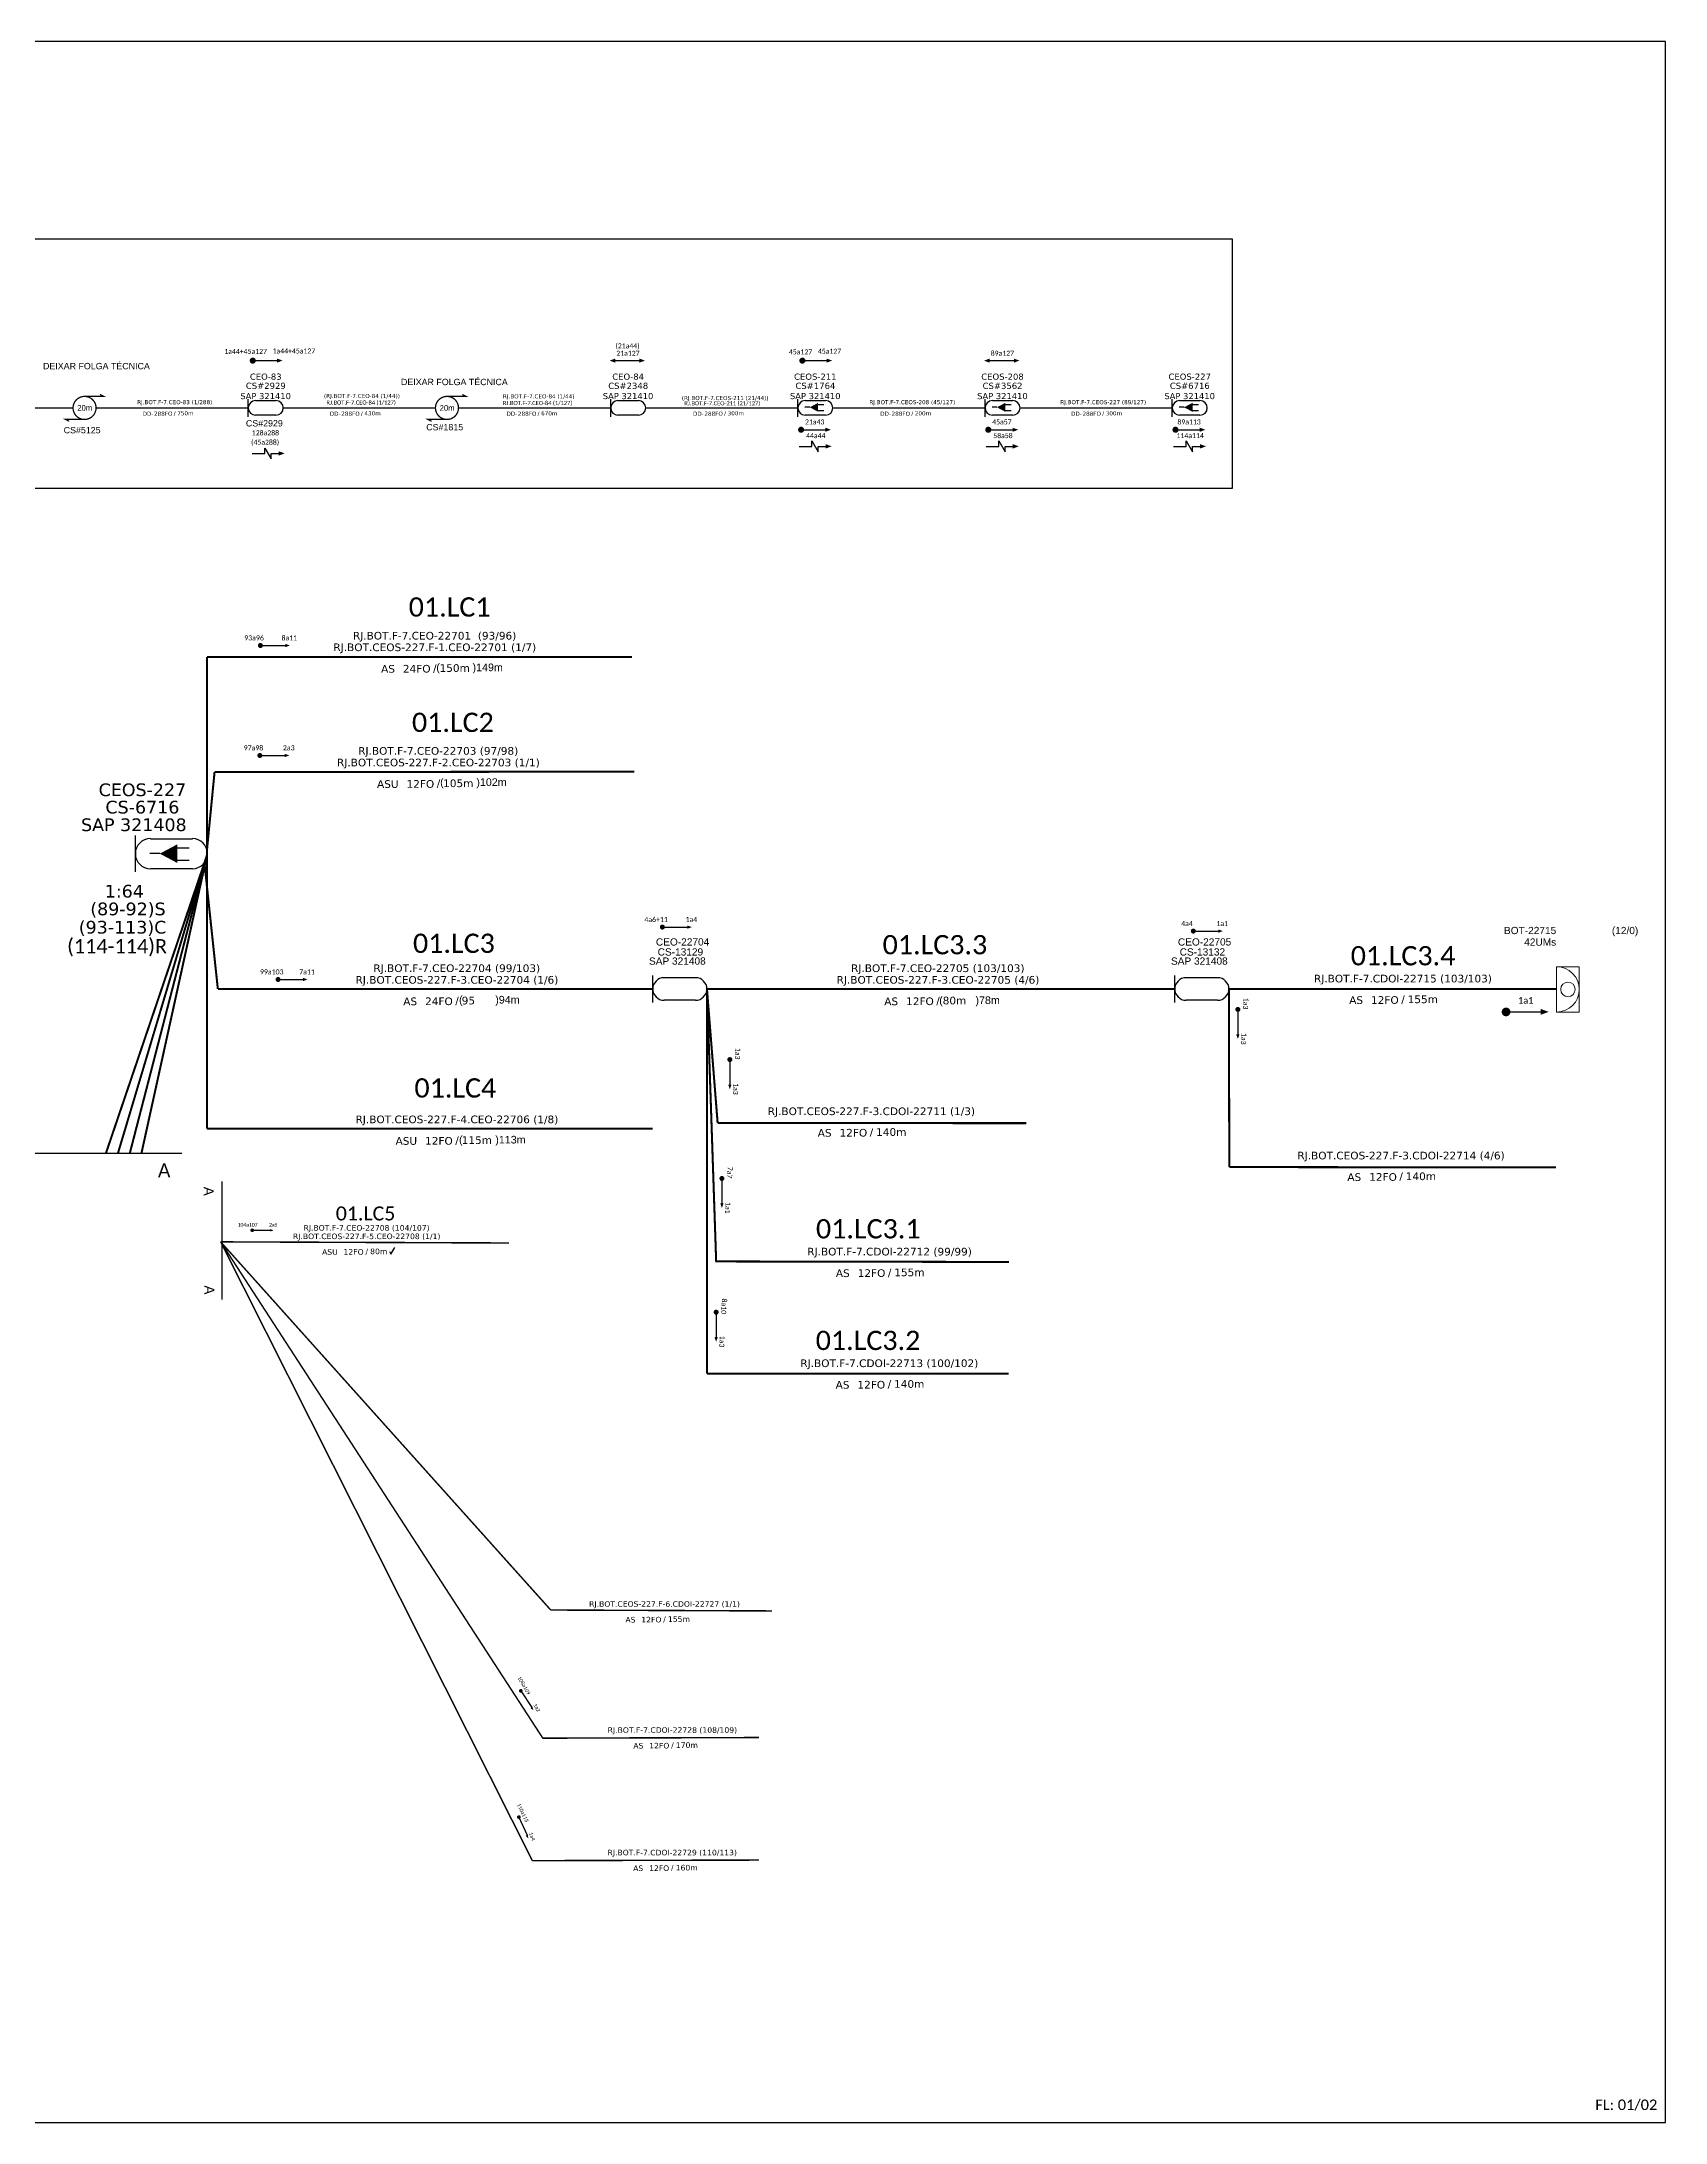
# Model space of a CAD drawing. Header units: inches. Extents: x -143605 to -141670, y 187277 to 187871.
# Drawn here: x -143230 to -142766, y 187277 to 187871 of the extents above; entities that cross this region are included whole.
import ezdxf
from ezdxf.enums import TextEntityAlignment as Align

# ---------------------------------------------------------------- set-up
doc = ezdxf.new("R2010")
doc.units = ezdxf.units.IN
doc.header["$MEASUREMENT"] = 0
for name, color, linetype, lineweight in [("20.0-LEGENDA DOS CDO'S", 1, 'Continuous', 0), ('20.1-CDO_INTERIOR', 1, 'Continuous', 0), ('40.1-ETIQUETAS', 1, 'Continuous', 20)]:
    doc.layers.add(name, color=color, linetype=linetype, lineweight=lineweight)
for name, color, linetype in [('20.4-CEOS', 1, 'Continuous'), ('20.5-CABO AÉREO', 1, 'Continuous'), ('CAP a instalar', 1, 'Continuous'), ('CEO', 1, 'Continuous'), ('SETA', 7, 'Continuous')]:
    doc.layers.add(name, color=color, linetype=linetype)
doc.styles.add('ARIAL', font='arial.ttf')
doc.styles.add('siredit', font='verdana.ttf')
doc.styles.add('WMF-Calibri0', font='calibri.ttf')
doc.linetypes.add('FENCELINE1', pattern='A,0.25,-0.1,[133,ltypeshp.shx,S=0.1,R=0,X=-0.1,Y=0],-0.1,1', length=1.45)

msp = doc.modelspace()

# ---------------------------------------------------------------- linework, layer by layer
at = {"color": 5}
for p, q in [((-143236.42, 187553.67), (-143190.11, 187553.67)), ((-143178.61, 187545.6), (-143178.61, 187511.92))]:
    msp.add_line(p, q, dxfattribs=at)
msp.add_lwpolyline([(-143604.88, 187276.97), (-142766.31, 187276.97), (-142766.31, 187870.97), (-143604.88, 187870.97), (-143604.88, 187276.97)])
msp.add_lwpolyline([(-143426.51, 187814.64), (-142890.03, 187814.64), (-142890.03, 187743.42), (-143426.51, 187743.42)], close=True)
at = {"color": 0}
for points, const_width in [([(-143170.25, 187779.9, 1), (-143169.38, 187779.9, 1)], 0.869), ([(-143013.26, 187779.89, 1), (-143012.39, 187779.9, 1)], 0.869), ([(-143217.86, 187769.68, 1.000012), (-143217.86, 187763.11, 0.999978)], 0.365), ([(-143114.34, 187769.68, 1.000012), (-143114.34, 187763.11, 0.999978)], 0.365), ([(-143013.62, 187760.16, 1), (-143012.75, 187760.16, 1)], 0.869), ([(-142960.15, 187760.16, 1), (-142959.28, 187760.16, 1)], 0.869), ([(-142906.68, 187760.16, 1), (-142905.81, 187760.16, 1)], 0.869)]:
    msp.add_lwpolyline(points, format="xyb", close=True, dxfattribs=dict(at, const_width=const_width))
for points in [[(-143169.81, 187779.9), (-143162.88, 187779.9)], [(-143066.3, 187779.9), (-143059.36, 187779.9)], [(-143012.83, 187779.9), (-143005.89, 187779.9)], [(-142959.36, 187779.9), (-142952.42, 187779.9)], [(-143013.19, 187760.16), (-143006.25, 187760.16)], [(-142959.72, 187760.16), (-142952.78, 187760.16)], [(-142906.25, 187760.16), (-142899.31, 187760.16)], [(-143166.4, 187753.4), (-143166.4, 187754.94), (-143164.57, 187751.87), (-143164.56, 187753.4)], [(-143010.17, 187755.42), (-143010.17, 187756.96), (-143008.33, 187753.88), (-143008.33, 187755.42)], [(-142956.7, 187755.42), (-142956.7, 187756.96), (-142954.86, 187753.88), (-142954.86, 187755.42)], [(-142903.23, 187755.42), (-142903.23, 187756.96), (-142901.39, 187753.88), (-142901.39, 187755.42)], [(-143130.78, 187525.57), (-143130.42, 187524.83), (-143129.22, 187526.7)]]:
    msp.add_lwpolyline(points, dxfattribs=at)
at = {"color": 0, "const_width": 0.342}
for points in [[(-143217.86, 187769.68), (-143212.38, 187769.68), (-143213.47, 187770.23)], [(-143114.34, 187769.68), (-143108.86, 187769.68), (-143109.96, 187770.23)], [(-143217.86, 187763.11), (-143223.33, 187763.11), (-143222.24, 187762.56)], [(-143114.34, 187763.11), (-143119.82, 187763.11), (-143118.72, 187762.56)]]:
    msp.add_lwpolyline(points, dxfattribs=at)
at = {"color": 7}
for points, const_width in [([(-143168, 187698.57, 1), (-143167.28, 187698.58, 1)], 0.715), ([(-143168.16, 187667.18, 1), (-143167.45, 187667.18, 1)], 0.715), ([(-143053.17, 187618.18, 1), (-143052.45, 187618.19, 1)], 0.715), ([(-142901.52, 187617.04, 1), (-142900.8, 187617.04, 1)], 0.715), ([(-143162.94, 187603.23, 1), (-143162.23, 187603.24, 1)], 0.715), ([(-142888.43, 187595.04, 1), (-142888.43, 187594.33, 1)], 0.715), ([(-143033.54, 187580.72, 1), (-143033.54, 187580, 1)], 0.715), ([(-143035.81, 187546.78, 1), (-143035.8, 187546.07, 1)], 0.715), ([(-143170.23, 187531.63, 1), (-143169.71, 187531.63, 1)], 0.52), ([(-143037.45, 187508.6, 1), (-143037.45, 187507.89, 1)], 0.715), ([(-143093.4, 187400.39, 1), (-143093.12, 187399.95, 1)], 0.52), ([(-143093.91, 187364.35, 1), (-143093.7, 187363.87, 1)], 0.52)]:
    msp.add_lwpolyline(points, format="xyb", close=True, dxfattribs=dict(at, const_width=const_width))
at = {"const_width": 1.25}
msp.add_lwpolyline([(-142812.45, 187593.97, 1), (-142811.2, 187593.97, 1)], format="xyb", close=True, dxfattribs=at)
msp.add_lwpolyline([(-142812.45, 187593.97, 1), (-142811.2, 187593.97, 1)], format="xyb", close=True, dxfattribs=at)
at = {"layer": '20.1-CDO_INTERIOR', "color": 1, "lineweight": 18}
msp.add_lwpolyline([(-142790.92, 187593.94), (-142790.92, 187606.86), (-142797.38, 187606.86), (-142797.38, 187593.94)], close=True, dxfattribs=at)
msp.add_circle((-142794.15, 187600.4), 2.07, dxfattribs=at)
msp.add_arc((-142797.38, 187600.4), 6.46, 270, 90, dxfattribs=at)
at = {"layer": '20.4-CEOS', "color": 0}
for p, q in [((-143169.02, 187768.48), (-143163.18, 187768.48)), ((-143163.18, 187764.32), (-143169.02, 187764.32)), ((-143065.5, 187768.47), (-143059.66, 187768.47)), ((-143059.66, 187764.31), (-143065.5, 187764.31)), ((-143012.03, 187768.47), (-143006.19, 187768.47)), ((-143006.19, 187764.31), (-143012.03, 187764.31)), ((-142958.56, 187768.47), (-142952.72, 187768.47)), ((-142952.72, 187764.31), (-142958.56, 187764.31)), ((-142905.09, 187768.47), (-142899.25, 187768.47)), ((-142899.25, 187764.31), (-142905.09, 187764.31)), ((-143199.06, 187643.43), (-143187.04, 187643.43)), ((-143187.04, 187634.86), (-143199.06, 187634.86)), ((-143055.56, 187596.64), (-143055.56, 187604.41)), ((-143052.34, 187603.75), (-143043.31, 187603.75)), ((-143043.31, 187597.3), (-143052.34, 187597.3))]:
    msp.add_line(p, q, dxfattribs=at)
at = {"layer": '20.4-CEOS', "color": 5}
for p, q in [((-142906.46, 187596.64), (-142906.46, 187604.41)), ((-142903.24, 187603.75), (-142894.21, 187603.75)), ((-142894.21, 187597.3), (-142903.24, 187597.3))]:
    msp.add_line(p, q, dxfattribs=at)
at = {"layer": '20.4-CEOS', "color": 0}
for points in [[(-143171.1, 187763.89), (-143171.1, 187768.91)], [(-143067.58, 187763.88), (-143067.58, 187768.9)], [(-143014.11, 187763.88), (-143014.11, 187768.9)], [(-143010.73, 187766.57), (-143012.13, 187766.57)], [(-143008.43, 187767.39), (-143006.66, 187767.39)], [(-143008.43, 187765.66), (-143006.66, 187765.66)], [(-142960.64, 187763.88), (-142960.64, 187768.9)], [(-142957.26, 187766.57), (-142958.66, 187766.57)], [(-142954.96, 187767.39), (-142953.18, 187767.39)], [(-142954.96, 187765.66), (-142953.18, 187765.66)], [(-142907.17, 187763.88), (-142907.17, 187768.9)], [(-142903.79, 187766.57), (-142905.19, 187766.57)], [(-142901.49, 187767.39), (-142899.71, 187767.39)], [(-142901.49, 187765.66), (-142899.71, 187765.66)], [(-143203.34, 187633.98), (-143203.34, 187644.32)], [(-143196.37, 187639.15), (-143199.26, 187639.15)], [(-143191.62, 187640.85), (-143187.97, 187640.85)], [(-143191.62, 187637.28), (-143187.97, 187637.28)]]:
    msp.add_lwpolyline(points, dxfattribs=at)
for points in [[(-143010.73, 187766.57, 0, 2.57, 0), (-143008.32, 187766.57, 2.57, 2.57, 0)], [(-142957.26, 187766.57, 0, 2.57, 0), (-142954.85, 187766.57, 2.57, 2.57, 0)], [(-142903.79, 187766.57, 0, 2.57, 0), (-142901.38, 187766.57, 2.57, 2.57, 0)], [(-143196.37, 187639.15, 0, 5.29, 0), (-143191.4, 187639.15, 5.29, 5.29, 0)]]:
    msp.add_lwpolyline(points, format="xyseb", dxfattribs=at)
for centre, radius, start, end in [((-143169.02, 187766.4), 2.08, 90, 270), ((-143163.18, 187766.4), 2.08, 270, 90), ((-143065.5, 187766.39), 2.08, 90, 270), ((-143059.66, 187766.39), 2.08, 270, 90), ((-143012.03, 187766.39), 2.08, 90, 270), ((-143006.19, 187766.39), 2.08, 270, 90), ((-142958.56, 187766.39), 2.08, 90, 270), ((-142952.72, 187766.39), 2.08, 270, 90), ((-142905.09, 187766.39), 2.08, 90, 270), ((-142899.25, 187766.39), 2.08, 270, 90), ((-143199.06, 187639.15), 4.29, 90, 270), ((-143187.04, 187639.15), 4.29, 270, 90), ((-143052.34, 187600.52), 3.22, 90, 270), ((-143043.31, 187600.52), 3.22, 270, 90)]:
    msp.add_arc(centre, radius, start, end, dxfattribs=at)
at = {"layer": '20.4-CEOS', "color": 5}
for centre, start, end in [((-142903.24, 187600.52), 90, 270), ((-142894.21, 187600.52), 270, 90)]:
    msp.add_arc(centre, 3.22, start, end, dxfattribs=at)
at = {"layer": '20.5-CABO AÉREO', "color": 0, "ltscale": 8, "const_width": 0.348}
for points in [[(-143264.62, 187766.4), (-143221.14, 187766.4)], [(-143214.57, 187766.4), (-143171.1, 187766.4)], [(-143161.1, 187766.4), (-143117.63, 187766.4)], [(-143111.05, 187766.39), (-143067.58, 187766.39)], [(-143057.58, 187766.39), (-143014.11, 187766.39)], [(-143004.11, 187766.39), (-142960.64, 187766.39)], [(-142950.64, 187766.39), (-142907.17, 187766.39)]]:
    msp.add_lwpolyline(points, dxfattribs=at)
at = {"layer": 'CAP a instalar', "color": 0, "ltscale": 5.3}
for points, const_width in [([(-143182.89, 187695.25), (-143061.52, 187695.25)], 0.583), ([(-143182.89, 187695.25), (-143182.89, 187560.68)], 0.583), ([(-143182.89, 187640.25), (-143180.73, 187662.43)], 0.583), ([(-143180.73, 187662.43), (-143060.86, 187662.56)], 0.583), ([(-143182.89, 187638.7), (-143201.6, 187553.67)], 0.583), ([(-143183.62, 187636.56), (-143179.79, 187600.52)], 0.583), ([(-143179.79, 187600.52), (-143055.56, 187600.52)], 0.583), ([(-143040.08, 187600.52), (-142906.46, 187600.52)], 0.583), ([(-143182.89, 187560.68), (-143055.56, 187560.68)], 0.583), ([(-143178.98, 187528.33), (-143096.6, 187528.01)], 0.424)]:
    msp.add_lwpolyline(points, dxfattribs=dict(at, const_width=const_width))
at = {"layer": 'CAP a instalar', "ltscale": 5.3, "const_width": 0.583}
for points in [[(-143182.89, 187695.25), (-143182.89, 187638.7)], [(-143182.89, 187638.7), (-143182.89, 187638.7)]]:
    msp.add_lwpolyline(points, dxfattribs=at)
at = {"layer": 'CAP a instalar', "color": 8, "linetype": 'FENCELINE1', "ltscale": 5.3, "const_width": 0.583}
for points in [[(-143182.89, 187638.7), (-143211.74, 187553.67)], [(-142890.89, 187549.68), (-142890.98, 187600.52)], [(-142890.89, 187549.68), (-142797.55, 187549.58)]]:
    msp.add_lwpolyline(points, dxfattribs=at)
at = {"layer": 'CAP a instalar', "color": 8, "ltscale": 5.3}
for points, const_width in [([(-143182.89, 187638.7), (-143208.31, 187553.67)], 0.583), ([(-143037.45, 187522.74), (-143040.08, 187600.52)], 0.583), ([(-143040.08, 187600.52), (-143040.08, 187490.71)], 0.583), ([(-143037.03, 187562.25), (-143040.08, 187600.52)], 0.583), ([(-143037.03, 187562.25), (-142948.84, 187562.21)], 0.583), ([(-143086.97, 187386.65), (-143178.98, 187528.33)], 0.424), ([(-143178.98, 187528.33), (-143089.94, 187351.68)], 0.424), ([(-143178.98, 187528.33), (-143084.7, 187423.23)], 0.424), ([(-143037.66, 187522.74), (-142953.84, 187522.59)], 0.583), ([(-143040.08, 187490.71), (-142953.91, 187490.73)], 0.583), ([(-143084.7, 187423.23), (-143021.47, 187422.97)], 0.424), ([(-143086.97, 187386.65), (-143025.17, 187386.83)], 0.424), ([(-143089.94, 187351.68), (-143025.22, 187351.85)], 0.424)]:
    msp.add_lwpolyline(points, dxfattribs=dict(at, const_width=const_width))
at = {"layer": 'CAP a instalar', "color": 0, "linetype": 'FENCELINE1', "ltscale": 5.3, "const_width": 0.583}
msp.add_lwpolyline([(-143182.89, 187638.7), (-143204.93, 187553.67)], dxfattribs=at)
at = {"layer": 'CAP a instalar', "color": 1, "ltscale": 5.3, "const_width": 0.583}
msp.add_lwpolyline([(-142890.98, 187600.52), (-142797.38, 187600.55)], dxfattribs=at)
at = {"layer": 'SETA', "color": 0}
for points in [[(-143170.01, 187753.4), (-143166.4, 187753.4)], [(-143164.56, 187753.4), (-143161.79, 187753.4)], [(-143013.78, 187755.42), (-143010.17, 187755.42)], [(-143008.33, 187755.42), (-143005.55, 187755.42)], [(-142960.31, 187755.42), (-142956.7, 187755.42)], [(-142954.86, 187755.42), (-142952.08, 187755.42)], [(-142906.83, 187755.42), (-142903.23, 187755.42)], [(-142901.39, 187755.42), (-142898.61, 187755.42)]]:
    msp.add_lwpolyline(points, dxfattribs=at)
at = {"layer": 'SETA', "color": 7}
for points in [[(-143167.64, 187698.58), (-143159.84, 187698.58)], [(-143167.81, 187667.18), (-143160.01, 187667.18)], [(-143052.81, 187618.18), (-143045.01, 187618.18)], [(-142901.16, 187617.04), (-142893.36, 187617.04)], [(-143162.58, 187603.23), (-143154.78, 187603.23)], [(-142888.43, 187594.69), (-142888.44, 187586.88)], [(-143033.54, 187580.36), (-143033.55, 187572.56)], [(-143035.81, 187546.43), (-143035.82, 187538.63)], [(-143169.97, 187531.63), (-143164.3, 187531.63)], [(-143037.45, 187508.24), (-143037.46, 187500.44)], [(-143093.26, 187400.17), (-143090.14, 187395.43)], [(-143093.8, 187364.11), (-143091.48, 187358.93)]]:
    msp.add_lwpolyline(points, dxfattribs=at)
at = {"layer": 'SETA'}
msp.add_lwpolyline([(-142811.83, 187593.97), (-142801.08, 187593.97)], dxfattribs=at)
msp.add_lwpolyline([(-142811.83, 187593.97), (-142801.08, 187593.97)], dxfattribs=at)
at = {"layer": 'SETA', "color": 0}
for points in [[(-143162.88, 187780.48), (-143161.28, 187779.91), (-143162.87, 187779.32)], [(-143066.29, 187779.32), (-143067.89, 187779.89), (-143066.3, 187780.48)], [(-143059.36, 187780.48), (-143057.77, 187779.9), (-143059.36, 187779.32)], [(-143005.89, 187780.48), (-143004.3, 187779.9), (-143005.89, 187779.32)], [(-142959.35, 187779.32), (-142960.95, 187779.89), (-142959.36, 187780.48)], [(-142952.42, 187780.48), (-142950.82, 187779.9), (-142952.41, 187779.32)], [(-143006.25, 187760.74), (-143004.66, 187760.17), (-143006.25, 187759.58)], [(-142952.78, 187760.74), (-142951.18, 187760.17), (-142952.77, 187759.58)], [(-142899.31, 187760.74), (-142897.71, 187760.17), (-142899.3, 187759.58)], [(-143162.45, 187754.05), (-143160.7, 187753.41), (-143162.45, 187752.77)], [(-143006.21, 187756.07), (-143004.46, 187755.43), (-143006.21, 187754.79)], [(-142952.74, 187756.07), (-142950.99, 187755.43), (-142952.74, 187754.79)], [(-142899.27, 187756.07), (-142897.52, 187755.43), (-142899.27, 187754.79)]]:
    msp.add_solid(points, dxfattribs=at)
at = {"layer": 'SETA', "color": 7}
for points in [[(-143160.53, 187699.05), (-143159.21, 187698.58), (-143160.52, 187698.1)], [(-143160.69, 187667.66), (-143159.38, 187667.19), (-143160.68, 187666.71)], [(-143045.7, 187618.66), (-143044.38, 187618.19), (-143045.69, 187617.71)], [(-142894.04, 187617.52), (-142892.73, 187617.05), (-142894.04, 187616.57)], [(-143155.47, 187603.71), (-143154.15, 187603.24), (-143155.46, 187602.76)], [(-142887.96, 187587.57), (-142888.43, 187586.26), (-142888.91, 187587.56)], [(-143033.07, 187573.24), (-143033.55, 187571.93), (-143034.03, 187573.24)], [(-143035.34, 187539.31), (-143035.81, 187538), (-143036.29, 187539.31)], [(-143164.8, 187531.98), (-143163.84, 187531.63), (-143164.79, 187531.28)], [(-143036.99, 187501.13), (-143037.46, 187499.81), (-143037.94, 187501.12)], [(-143089.89, 187395.6), (-143089.65, 187394.62), (-143090.47, 187395.22)], [(-143091.21, 187359.07), (-143091.13, 187358.05), (-143091.84, 187358.78)]]:
    msp.add_solid(points, dxfattribs=at)
at = {"layer": 'SETA'}
msp.add_solid([(-142801.94, 187594.82), (-142799.65, 187593.99), (-142801.94, 187593.15)], dxfattribs=at)
msp.add_solid([(-142801.94, 187594.82), (-142799.65, 187593.99), (-142801.94, 187593.15)], dxfattribs=at)

# ---------------------------------------------------------------- texts
at = {"color": 0, "style": 'ARIAL'}
for s, height, p in [('DEIXAR FOLGA TÉCNICA', 1.8115, (-143229.72, 187777.44)), ('DEIXAR FOLGA TÉCNICA', 1.8115, (-143127.49, 187772.9)), ('CS#5125', 1.811, (-143223.82, 187759.15)), ('CS#2929', 1.811, (-143171.78, 187761.1)), ('CS#1815', 1.811, (-143120.26, 187760))]:
    msp.add_text(s, height=height, rotation=359.98667, dxfattribs=at).set_placement(p)
at = {"color": 0}
for p in [(-143219.94, 187765.58), (-143116.42, 187765.57)]:
    msp.add_text('20m', height=1.643, dxfattribs=at).set_placement(p)
at = {"color": 0, "style": 'ARIAL'}
for s, p in [('(           )149m', (-143117.38, 187691.24)), ('(           )102m', (-143116.29, 187658.48)), ('(           )94m', (-143110.89, 187596.36)), ('(           )78m', (-142973.73, 187596.22)), ('(           )113m', (-143110.89, 187556.41))]:
    msp.add_text(s, height=2.1851, dxfattribs=at).set_placement(p)
at = {"color": 5}
msp.add_text('A', height=3.99, dxfattribs=at).set_placement((-143195.12, 187548.72), align=Align.MIDDLE_CENTER)
for p in [(-143182.4, 187542.77), (-143182.21, 187514.6)]:
    msp.add_text('A', height=2.9, rotation=270, dxfattribs=at).set_placement(p, align=Align.MIDDLE_CENTER)
at = {"color": 0, "attachment_point": 5}
for s, insert, char_height, width in [('{\\fCalibri|b0|i0|c0|p34;01.LC1}', (-143113.58, 187709.54), 5.5, 493.5135), ('{\\fCalibri|b0|i0|c0|p34;01.LC2}', (-143112.65, 187676.61), 5.5, 493.5135), ('{\\fCalibri|b0|i0|c0|p34;01.LC3.3}', (-142974.96, 187613.13), 5.5, 493.5135), ('{\\fCalibri|b0|i0|c0|p34;01.LC4}', (-143111.95, 187572.24), 5.5, 493.5135), ('{\\fCalibri|b0|i0|c0|p34;01.LC5}', (-143137.6, 187536.42), 4, 358.9189)]:
    msp.add_mtext(s, dxfattribs=dict(at, insert=insert, char_height=char_height, width=width))
at = {"color": 5, "attachment_point": 5}
for s, insert, char_height, width, rotation in [('\\pt52.91;{\\fCalibri|b0|i0|c0|p34;\\C256;93a96}', (-143169.44, 187700.73), 1.43, 105.5653, 359.91656), ('\\pt52.91;{\\fCalibri|b0|i0|c0|p34;\\C256;8a11}', (-143159.37, 187700.73), 1.43, 105.5653, 359.91656), ('\\pt52.91;{\\fCalibri|b0|i0|c0|p34;\\C256;97a98}', (-143169.61, 187669.34), 1.43, 105.5653, 359.91656), ('\\pt52.91;{\\fCalibri|b0|i0|c0|p34;\\C256;2a3}', (-143159.53, 187669.34), 1.43, 105.5653, 359.91656), ('\\pt52.91;{\\fCalibri|b0|i0|c0|p34;\\C256;4a6+11}', (-143054.61, 187620.34), 1.43, 105.5653, 359.91656), ('\\pt52.91;{\\fCalibri|b0|i0|c0|p34;\\C256;1a4}', (-143044.54, 187620.34), 1.43, 105.5653, 359.91656), ('\\pt52.91;{\\fCalibri|b0|i0|c0|p34;\\C256;4a4}', (-142902.96, 187619.2), 1.43, 105.5653, 359.91656), ('\\pt52.91;{\\fCalibri|b0|i0|c0|p34;\\C256;1a1}', (-142892.89, 187619.2), 1.43, 105.5653, 359.91656), ('\\pt52.91;{\\fCalibri|b0|i0|c0|p34;\\C256;99a103}', (-143164.39, 187605.39), 1.43, 105.5653, 359.91656), ('\\pt52.91;{\\fCalibri|b0|i0|c0|p34;\\C256;7a11}', (-143154.31, 187605.39), 1.43, 105.5653, 359.91656), ('\\pt52.91;{\\fCalibri|b0|i0|c0|p34;\\C256;1a3}', (-142886.17, 187596.36), 1.43, 105.5653, 266.63771), ('\\pt52.91;{\\fCalibri|b0|i0|c0|p34;\\C256;1a3}', (-142886.75, 187586.3), 1.43, 105.5653, 266.63771), ('\\pt52.91;{\\fCalibri|b0|i0|c0|p34;\\C256;1a3}', (-143031.29, 187582.04), 1.43, 105.5653, 266.63771), ('\\pt52.91;{\\fCalibri|b0|i0|c0|p34;\\C256;1a3}', (-143031.86, 187571.98), 1.43, 105.5653, 266.63771), ('\\pt52.91;{\\fCalibri|b0|i0|c0|p34;\\C256;7a7}', (-143033.55, 187548.1), 1.43, 105.5653, 266.63771), ('\\pt52.91;{\\fCalibri|b0|i0|c0|p34;\\C256;1a1}', (-143034.13, 187538.04), 1.43, 105.5653, 266.63771), ('\\pt38.48;{\\fCalibri|b0|i0|c0|p34;\\C256;104a107}', (-143171.28, 187533.2), 1.04, 76.7747, 359.91656), ('\\pt38.48;{\\fCalibri|b0|i0|c0|p34;\\C256;2a5}', (-143163.96, 187533.2), 1.04, 76.7747, 359.91656), ('\\pt52.91;{\\fCalibri|b0|i0|c0|p34;\\C256;8a10}', (-143035.2, 187509.92), 1.43, 105.5653, 266.63771), ('\\pt52.91;{\\fCalibri|b0|i0|c0|p34;\\C256;1a3}', (-143035.77, 187499.86), 1.43, 105.5653, 266.63771), ('\\pt38.48;{\\fCalibri|b0|i0|c0|p34;\\C256;108a109}', (-143092.33, 187401.66), 1.04, 76.7747, 300.11574), ('\\pt38.48;{\\fCalibri|b0|i0|c0|p34;\\C256;1a2}', (-143088.65, 187395.32), 1.04, 76.7747, 300.11574), ('\\pt38.48;{\\fCalibri|b0|i0|c0|p34;\\C256;110a113}', (-143092.69, 187365.35), 1.04, 76.7747, 295.78933), ('\\pt38.48;{\\fCalibri|b0|i0|c0|p34;\\C256;1a4}', (-143090.03, 187358.59), 1.04, 76.7747, 290.88479)]:
    msp.add_mtext(s, dxfattribs=dict(at, insert=insert, char_height=char_height, width=width, rotation=rotation))
at = {"attachment_point": 5}
for s, insert, char_height, width in [('{\\fCalibri|b0|i0|c0|p34;\\C7;(114-114)R}', (-143208.57, 187612.29), 4.0724, 75.9353), ('\\pt69.40009;{\\fCalibri|b0|i0|c0|p34;1a1}', (-142806.21, 187597.26), 1.8757, 31.71)]:
    msp.add_mtext(s, dxfattribs=dict(at, insert=insert, char_height=char_height, width=width))
at = {"color": 3, "char_height": 5.5, "width": 493.5135, "attachment_point": 5}
for s, insert in [('{\\fCalibri|b0|i0|c0|p34;01.LC3}', (-143112.36, 187613.53)), ('{\\fCalibri|b0|i0|c0|p34;01.LC3.4}', (-142841.25, 187609.98)), ('{\\fCalibri|b0|i0|c0|p34;01.LC3.1}', (-142994, 187532.03)), ('{\\fCalibri|b0|i0|c0|p34;01.LC3.2}', (-142994.07, 187500.17))]:
    msp.add_mtext(s, dxfattribs=dict(at, insert=insert))
at = {"lineweight": 0, "insert": (-142786.34, 187283.49), "char_height": 3, "width": 277.1819, "attachment_point": 1, "style": 'WMF-Calibri0'}
msp.add_mtext('FL: 01/02', dxfattribs=at)
at = {"layer": "20.0-LEGENDA DOS CDO'S", "color": 0, "style": 'ARIAL'}
for s, p in [('CEO-22704', (-143054.66, 187612.9)), ('SAP 321408', (-143056.64, 187607.44)), ('CS-13129', (-143054.16, 187610.05))]:
    msp.add_text(s, height=2.066, rotation=0.11799, dxfattribs=at).set_placement(p)
at = {"layer": "20.0-LEGENDA DOS CDO'S", "color": 5, "style": 'ARIAL'}
for s, p in [('CEO-22705', (-142905.56, 187612.9)), ('SAP 321408', (-142907.54, 187607.44)), ('CS-13132', (-142905.06, 187610.05))]:
    msp.add_text(s, height=2.066, rotation=0.11799, dxfattribs=at).set_placement(p)
at = {"layer": "20.0-LEGENDA DOS CDO'S", "color": 1, "style": 'ARIAL'}
for s, p in [('BOT-22715', (-142797.5, 187616.18)), ('42UMs', (-142797.5, 187612.87)), ('(12/0)', (-142774.06, 187616.18))]:
    msp.add_text(s, height=2.067, dxfattribs=at).set_placement(p, align=Align.RIGHT)
at = {"layer": '20.4-CEOS', "color": 0, "style": 'siredit'}
for s, height, p in [('SAP 321410', 1.739, (-143166.14, 187769.78)), ('CS#2929', 1.763, (-143166.09, 187772.72)), ('SAP 321410', 1.739, (-143062.62, 187769.78)), ('CS#2348', 1.763, (-143062.58, 187772.71)), ('SAP 321410', 1.739, (-143009.15, 187769.78)), ('CS#1764', 1.763, (-143009.11, 187772.71)), ('SAP 321410', 1.739, (-142955.68, 187769.78)), ('CS#3562', 1.763, (-142955.64, 187772.71)), ('SAP 321410', 1.739, (-142902.21, 187769.78)), ('CS#6716', 1.763, (-142902.17, 187772.71))]:
    msp.add_text(s, height=height, dxfattribs=at).set_placement(p, align=Align.MIDDLE_CENTER)
for s, height, p in [('CEOS-227', 3.631, (-143201.34, 187659.2)), ('CS-6716', 3.631, (-143201.34, 187654.25)), ('  SAP 321408', 3.6309, (-143205.36, 187649.22))]:
    msp.add_text(s, height=height, dxfattribs=at).set_placement(p, align=Align.TOP_CENTER)
at = {"layer": '20.4-CEOS', "color": 7, "style": 'siredit'}
for s, p in [('1:64', (-143206.51, 187630.25)), ('(89-92)S', (-143205.46, 187625.19)), ('(93-113)C', (-143207, 187619.97))]:
    msp.add_text(s, height=3.631, dxfattribs=at).set_placement(p, align=Align.TOP_CENTER)
at = {"layer": '40.1-ETIQUETAS', "color": 0, "style": 'siredit'}
for s, height, p in [('(RJ.BOT.F-7.CEO-84 (1/44))', 1.1737, (-143138.63, 187769.81)), ('RJ.BOT.F-7.CEO-84 (1/44)', 1.1737, (-143088.14, 187769.71)), ('(RJ.BOT.F-7.CEOS-211 (21/44))', 1.1737, (-143034.88, 187769.21)), ('RJ.BOT.F-7.CEO-83 (1/288)', 1.1737, (-143192.11, 187768.04)), ('RJ.BOT.F-7.CEOS-208 (45/127)', 1.1737, (-142981.43, 187768.04)), ('RJ.BOT.F-7.CEOS-227 (89/127)', 1.1737, (-142926.9, 187768.04)), ('RJ.BOT.CEOS-227.F-1.CEO-22701 (1/7)', 2.1878, (-143117.83, 187698.06)), ('RJ.BOT.F-7.CEO-22701  (93/96)', 2.1878, (-143117.88, 187701.37)), ('RJ.BOT.F-7.CEO-22703 (97/98)', 2.1878, (-143116.85, 187668.49)), ('RJ.BOT.CEOS-227.F-2.CEO-22703 (1/1)', 2.1878, (-143116.8, 187665.17)), ('RJ.BOT.CEOS-227.F-3.CEO-22704 (1/6)', 2.1878, (-143111.5, 187603.13)), ('RJ.BOT.F-7.CEO-22704 (99/103)', 2.1878, (-143111.55, 187606.45)), ('RJ.BOT.CEOS-227.F-3.CEO-22705 (4/6)', 2.1878, (-142974.1, 187603.13)), ('RJ.BOT.F-7.CEO-22705 (103/103)', 2.1878, (-142974.15, 187606.45)), ('RJ.BOT.CEOS-227.F-4.CEO-22706 (1/8)', 2.1878, (-143111.5, 187563.29)), ('RJ.BOT.F-7.CEO-22708 (104/107)', 1.5911, (-143137.32, 187532.32)), ('RJ.BOT.CEOS-227.F-5.CEO-22708 (1/1)', 1.5911, (-143137.28, 187529.91))]:
    msp.add_text(s, height=height, dxfattribs=at).set_placement(p, align=Align.MIDDLE_CENTER)
for s, height, p in [('DD-', 1.174, (-143198.21, 187764.74)), ('288FO', 1.174, (-143192.75, 187764.76)), ('/', 1.17, (-143191.84, 187764.87)), ('DD-', 1.174, (-143144.74, 187764.74)), ('288FO', 1.174, (-143139.27, 187764.76)), ('/', 1.17, (-143138.37, 187764.87)), ('DD-', 1.174, (-143094.27, 187764.74)), ('288FO', 1.174, (-143088.8, 187764.75)), ('/', 1.17, (-143087.9, 187764.86)), ('DD-', 1.174, (-143041, 187764.74)), ('288FO', 1.174, (-143035.54, 187764.75)), ('/', 1.17, (-143034.64, 187764.86)), ('DD-', 1.174, (-142987.53, 187764.74)), ('288FO', 1.174, (-142982.07, 187764.75)), ('/', 1.17, (-142981.17, 187764.86)), ('DD-', 1.174, (-142933, 187764.74)), ('288FO', 1.174, (-142927.54, 187764.75)), ('/', 1.17, (-142926.64, 187764.86)), ('AS', 2.188, (-143129.2, 187691.91)), ('24FO', 2.188, (-143119.02, 187691.94)), ('/', 2.19, (-143117.29, 187692.14)), ('ASU', 2.188, (-143128.17, 187659.02)), ('12FO', 2.188, (-143117.99, 187659.05)), ('/', 2.19, (-143116.26, 187659.25)), ('AS', 2.188, (-143122.87, 187596.98)), ('24FO', 2.188, (-143112.69, 187597.01)), ('/', 2.19, (-143110.96, 187597.22)), ('AS', 2.188, (-142985.48, 187596.98)), ('12FO', 2.188, (-142975.29, 187597.01)), ('/', 2.19, (-142973.57, 187597.22)), ('ASU', 2.188, (-143122.87, 187557.14)), ('12FO', 2.188, (-143112.69, 187557.17)), ('/', 2.19, (-143110.96, 187557.37)), ('ASU', 1.591, (-143145.55, 187525.44)), ('12FO', 1.591, (-143138.14, 187525.46)), ('/', 1.59, (-143136.89, 187525.61))]:
    msp.add_text(s, height=height, dxfattribs=at).set_placement(p, align=Align.MIDDLE_RIGHT)
for s, height, p in [('750m', 1.174, (-143191.38, 187764.87)), ('430m', 1.174, (-143137.91, 187764.87)), ('670m', 1.174, (-143087.44, 187764.86)), ('300m', 1.174, (-143034.17, 187764.86)), ('200m', 1.174, (-142980.7, 187764.86)), ('300m', 1.174, (-142926.17, 187764.86)), ('150m', 2.188, (-143116.47, 187692.14)), ('105m', 2.188, (-143115.44, 187659.25)), ('95', 2.188, (-143110.14, 187597.22)), ('80m ', 2.188, (-142972.75, 187597.22)), ('115m ', 2.188, (-143110.14, 187557.37)), ('80m', 1.591, (-143136.29, 187525.61))]:
    msp.add_text(s, height=height, dxfattribs=at).set_placement(p, align=Align.MIDDLE_LEFT)
at = {"layer": '40.1-ETIQUETAS', "color": 1, "style": 'siredit'}
msp.add_text('RJ.BOT.F-7.CDOI-22715 (103/103)', height=2.1878, dxfattribs=at).set_placement((-142841.29, 187603.49), align=Align.MIDDLE_CENTER)
for s, height, p in [('AS', 2.188, (-142852.67, 187597.34)), ('12FO', 2.188, (-142842.49, 187597.37)), ('/', 2.19, (-142840.76, 187597.57))]:
    msp.add_text(s, height=height, dxfattribs=at).set_placement(p, align=Align.MIDDLE_RIGHT)
msp.add_text('155m ', height=2.188, dxfattribs=at).set_placement((-142839.94, 187597.57), align=Align.MIDDLE_LEFT)
at = {"layer": '40.1-ETIQUETAS', "color": 8, "style": 'siredit'}
for s, height, p in [('RJ.BOT.CEOS-227.F-3.CDOI-22711 (1/3)', 2.1878, (-142993.12, 187565.61)), ('RJ.BOT.CEOS-227.F-3.CDOI-22714 (4/6)', 2.1878, (-142841.83, 187552.97)), ('RJ.BOT.F-7.CDOI-22712 (99/99)', 2.1878, (-142987.93, 187525.54)), ('RJ.BOT.F-7.CDOI-22713 (100/102)', 2.1878, (-142988, 187493.68)), ('RJ.BOT.CEOS-227.F-6.CDOI-22727 (1/1)', 1.5911, (-143052.21, 187424.95)), ('RJ.BOT.F-7.CDOI-22728 (108/109)', 1.5911, (-143049.96, 187388.97)), ('RJ.BOT.F-7.CDOI-22729 (110/113)', 1.5911, (-143050.01, 187353.99))]:
    msp.add_text(s, height=height, dxfattribs=at).set_placement(p, align=Align.MIDDLE_CENTER)
for s, height, p in [('AS', 2.188, (-143004.49, 187559.45)), ('12FO', 2.188, (-142994.31, 187559.48)), ('/', 2.19, (-142992.58, 187559.69)), ('AS', 2.188, (-142853.21, 187546.82)), ('12FO', 2.188, (-142843.02, 187546.85)), ('/', 2.19, (-142841.3, 187547.05)), ('AS', 2.188, (-142999.3, 187519.38)), ('12FO', 2.188, (-142989.12, 187519.41)), ('/', 2.19, (-142987.39, 187519.62)), ('AS', 2.188, (-142999.37, 187487.52)), ('12FO', 2.188, (-142989.19, 187487.55)), ('/', 2.19, (-142987.46, 187487.76)), ('AS', 1.591, (-143060.49, 187420.47)), ('12FO', 1.591, (-143053.08, 187420.49)), ('/', 1.59, (-143051.83, 187420.64)), ('AS', 1.591, (-143058.23, 187384.49)), ('12FO', 1.591, (-143050.82, 187384.51)), ('/', 1.59, (-143049.57, 187384.66)), ('AS', 1.591, (-143058.28, 187349.51)), ('12FO', 1.591, (-143050.87, 187349.53)), ('/', 1.59, (-143049.62, 187349.68))]:
    msp.add_text(s, height=height, dxfattribs=at).set_placement(p, align=Align.MIDDLE_RIGHT)
for s, height, p in [('140m ', 2.188, (-142991.76, 187559.69)), ('140m ', 2.188, (-142840.48, 187547.05)), ('155m ', 2.188, (-142986.57, 187519.62)), ('140m ', 2.188, (-142986.64, 187487.76)), ('155m', 1.591, (-143051.23, 187420.64)), ('170m', 1.591, (-143048.97, 187384.66)), ('160m', 1.591, (-143049.02, 187349.68))]:
    msp.add_text(s, height=height, dxfattribs=at).set_placement(p, align=Align.MIDDLE_LEFT)
at = {"layer": '40.1-ETIQUETAS', "color": 0, "width": 24.2529, "attachment_point": 5}
for s, insert, char_height, style in [('{\\fCalibri|b0|i0|c0|p34;1a44+45a127}', (-143171.84, 187782.53), 1.4198, 'ARIAL'), ('{\\fCalibri|b0|i0|c0|p34;1a44+45a127}', (-143158.05, 187782.64), 1.4198, 'ARIAL'), ('{\\fCalibri|b0|i0|c0|p34;(21a44)}', (-143062.77, 187783.96), 1.4198, 'ARIAL'), ('{\\fCalibri|b0|i0|c0|p34;21a127}', (-143062.64, 187781.99), 1.4198, 'ARIAL'), ('{\\fCalibri|b0|i0|c0|p34;45a127}', (-143013.35, 187782.37), 1.4198, 'ARIAL'), ('{\\fCalibri|b0|i0|c0|p34;45a127}', (-143005.08, 187782.55), 1.4198, 'ARIAL'), ('{\\fCalibri|b0|i0|c0|p34;89a127}', (-142955.7, 187781.99), 1.4198, 'ARIAL'), ('{\\fCalibri|b0|i0|c0|p34;RJ.BOT.F-7.CEO-84 (1/127)}', (-143138.86, 187767.8), 1.1737, 'siredit'), ('{\\fCalibri|b0|i0|c0|p34;RJ.BOT.F-7.CEO-84 (1/127)}', (-143088.46, 187767.66), 1.1737, 'siredit'), ('{\\fCalibri|b0|i0|c0|p34;RJ.BOT.F-7.CEO-211 (21/127)}', (-143035.71, 187767.6), 1.1737, 'siredit'), ('{\\fCalibri|b0|i0|c0|p34;(45a288)}', (-143166.29, 187756.44), 1.4198, 'ARIAL'), ('{\\fCalibri|b0|i0|c0|p34;128a288}', (-143166.2, 187759.27), 1.4198, 'ARIAL'), ('{\\fCalibri|b0|i0|c0|p34;21a43}', (-143009.3, 187762.38), 1.4198, 'ARIAL'), ('{\\fCalibri|b0|i0|c0|p34;44a44}', (-143009, 187758.47), 1.4198, 'ARIAL'), ('{\\fCalibri|b0|i0|c0|p34;45a57}', (-142955.83, 187762.38), 1.4198, 'ARIAL'), ('{\\fCalibri|b0|i0|c0|p34;58a58}', (-142955.53, 187758.47), 1.4198, 'ARIAL'), ('{\\fCalibri|b0|i0|c0|p34;114a114}', (-142902.06, 187758.47), 1.4198, 'ARIAL'), ('{\\fCalibri|b0|i0|c0|p34;89a113}', (-142902.36, 187762.38), 1.4198, 'ARIAL')]:
    msp.add_mtext(s, dxfattribs=dict(at, insert=insert, char_height=char_height, style=style))
at = {"layer": 'CEO', "color": 0, "style": 'siredit'}
for s, p in [('CEO-83', (-143166.11, 187775.32)), ('CEO-84', (-143062.6, 187775.32)), ('CEOS-211', (-143009.13, 187775.32)), ('CEOS-208', (-142955.66, 187775.32)), ('CEOS-227', (-142902.19, 187775.32))]:
    msp.add_text(s, height=1.763, dxfattribs=at).set_placement(p, align=Align.MIDDLE_CENTER)

doc.saveas('drawing.dxf')
